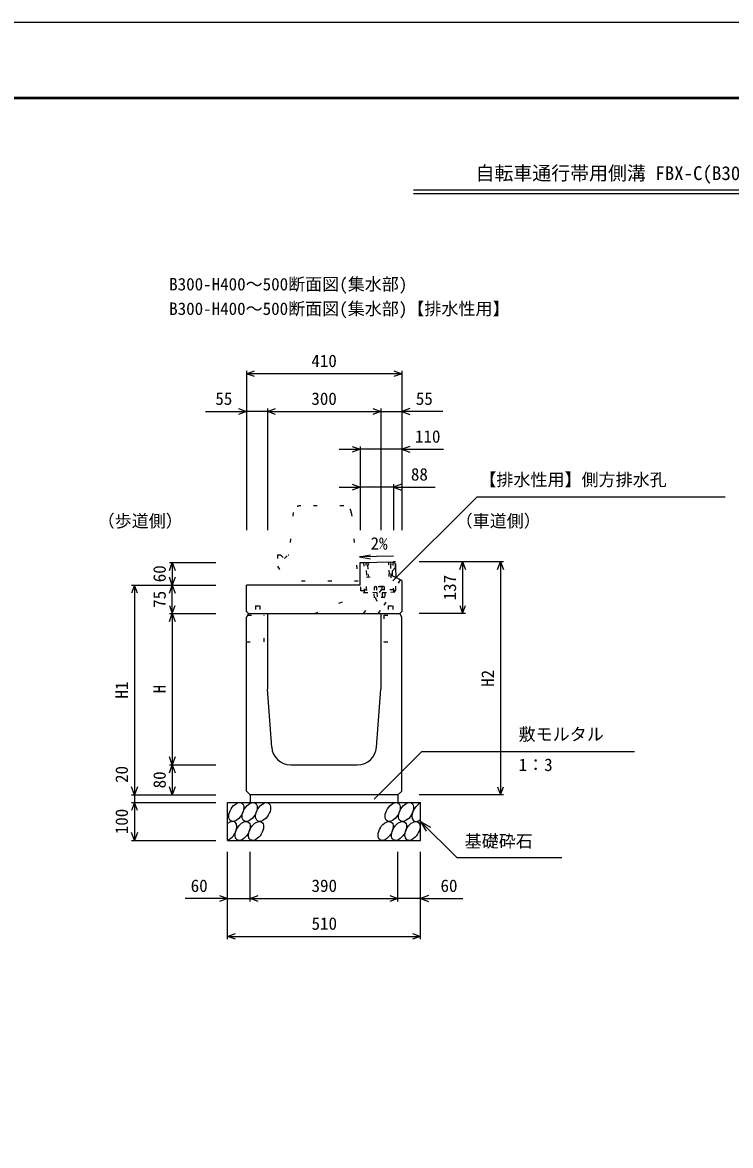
# Model space of a CAD drawing. Units: millimetres, scale not verified. Extents: x -12600 to 12600, y -5940 to 5940.
# Drawn here: x -10147 to -8276, y -2970 to 0 of the extents above; entities that cross this region are included whole.
import ezdxf
from ezdxf.enums import TextEntityAlignment as Align

# ---------------------------------------------------------------- set-up
doc = ezdxf.new("R2010")
doc.units = ezdxf.units.MM
doc.header["$LTSCALE"] = 40
doc.linetypes.add('DOTTED', pattern=[1.75, 0.25, -1.5])
for name, color, linetype, lineweight in [('0-0_DIM', 7, 'Continuous', 25), ('0-1_Defpoints', 5, 'Continuous', 25), ('0-2_HATCH', 6, 'DOTTED', 25), ('0-5_OUTLINE', 3, 'Continuous', 25), ('0-6_OUTLINE2', 4, 'DOTTED', 25), ('0-7_TXT', 7, 'Continuous', 25), ('0-8_WAKU', 3, 'Continuous', 25)]:
    doc.layers.add(name, color=color, linetype=linetype, lineweight=lineweight)
doc.styles.add('ＭＳ ゴシック', font='')
doc.styles.get('ＭＳ ゴシック').set_extended_font_data('MS Gothic')

msp = doc.modelspace()

# ---------------------------------------------------------------- linework, layer by layer
at = {"layer": '0-0_DIM'}
for p, q in [((-9555, -921.3), (-9555, -1342.94)), ((-9145, -928.8), (-9555, -928.8)), ((-9145, -921.3), (-9145, -1342.94)), ((-9663.38, -1028.8), (-9555, -1028.8)), ((-9500, -1028.8), (-9555, -1028.8)), ((-9500, -1021.3), (-9500, -1342.94)), ((-9500, -1028.8), (-9200, -1028.8)), ((-9200, -1021.3), (-9200, -1342.94)), ((-9200, -1028.8), (-9145, -1028.8)), ((-9036.62, -1028.8), (-9145, -1028.8)), ((-9255, -1121.3), (-9255, -1342.94)), ((-9310, -1128.8), (-9255, -1128.8)), ((-9145, -1128.8), (-9255, -1128.8)), ((-9145, -1128.8), (-9035, -1128.8)), ((-9310, -1228.8), (-9255, -1228.8)), ((-9167, -1228.8), (-9255, -1228.8)), ((-9167, -1221.3), (-9167, -1342.94)), ((-9167, -1228.8), (-9057, -1228.8)), ((-9168.17, -1476.24), (-8946.03, -1254.1)), ((-8946.03, -1254.1), (-8290.13, -1254.1)), ((-9758.5, -1427.94), (-9636, -1427.94)), ((-9751, -1427.94), (-9751, -1487.94)), ((-8876.5, -1425.94), (-9099, -1425.94)), ((-8984, -1425.94), (-8984, -1562.94)), ((-8884, -1425.94), (-8884, -2042.94)), ((-9858.5, -1487.94), (-9636, -1487.94)), ((-9851, -1487.94), (-9851, -2042.94)), ((-9751, -1562.94), (-9751, -1487.94)), ((-9758.5, -1562.94), (-9636, -1562.94)), ((-9751, -1562.94), (-9751, -1962.94)), ((-8976.5, -1562.94), (-9099, -1562.94)), ((-9217.89, -2053.75), (-9091.66, -1927.52)), ((-9091.66, -1927.52), (-8530.19, -1927.52)), ((-9758.5, -1962.94), (-9636, -1962.94)), ((-9751, -1962.94), (-9751, -2042.94)), ((-9858.5, -2042.94), (-9636, -2042.94)), ((-9851, -2042.94), (-9851, -2062.94)), ((-8876.5, -2042.94), (-9099, -2042.94)), ((-9858.5, -2062.94), (-9636, -2062.94)), ((-9851, -2062.94), (-9851, -2162.94)), ((-9095, -2112.94), (-8999.24, -2208.7)), ((-9095, -2112.94), (-9069.02, -2127.94)), ((-9095, -2112.94), (-9080, -2138.92)), ((-9858.5, -2162.94), (-9636, -2162.94)), ((-9605, -2424.31), (-9605, -2192.94)), ((-9545, -2324.31), (-9545, -2192.94)), ((-9155, -2324.31), (-9155, -2192.94)), ((-9095, -2424.31), (-9095, -2192.94)), ((-8999.24, -2208.7), (-8721.69, -2208.7)), ((-9605, -2316.81), (-9716.79, -2316.81)), ((-9605, -2316.81), (-9545, -2316.81)), ((-9545, -2316.81), (-9155, -2316.81)), ((-9095, -2316.81), (-9155, -2316.81)), ((-9095, -2316.81), (-8983.21, -2316.81)), ((-9605, -2416.81), (-9095, -2416.81))]:
    msp.add_line(p, q, dxfattribs=at)
for points in [[(-9533.86, -936.5), (-9555, -928.8), (-9533.86, -921.11)], [(-9166.14, -921.11), (-9145, -928.8), (-9166.14, -936.5)], [(-9576.14, -1021.11), (-9555, -1028.8), (-9576.14, -1036.5)], [(-9478.86, -1036.5), (-9500, -1028.8), (-9478.86, -1021.11)], [(-9221.14, -1021.11), (-9200, -1028.8), (-9221.14, -1036.5)], [(-9123.86, -1021.11), (-9145, -1028.8), (-9123.86, -1036.5)], [(-9276.14, -1121.11), (-9255, -1128.8), (-9276.14, -1136.5)], [(-9123.86, -1121.11), (-9145, -1128.8), (-9123.86, -1136.5)], [(-9276.14, -1221.11), (-9255, -1228.8), (-9276.14, -1236.5)], [(-9145.86, -1221.11), (-9167, -1228.8), (-9145.86, -1236.5)], [(-9758.7, -1449.09), (-9751, -1427.94), (-9743.3, -1449.09)], [(-8991.7, -1447.09), (-8984, -1425.94), (-8976.3, -1447.09)], [(-8891.7, -1447.09), (-8884, -1425.94), (-8876.3, -1447.09)], [(-9743.3, -1466.8), (-9751, -1487.94), (-9758.7, -1466.8)], [(-9843.3, -1509.09), (-9851, -1487.94), (-9858.7, -1509.09)], [(-9758.7, -1509.09), (-9751, -1487.94), (-9743.3, -1509.09)], [(-9758.7, -1541.8), (-9751, -1562.94), (-9743.3, -1541.8)], [(-8991.7, -1541.8), (-8984, -1562.94), (-8976.3, -1541.8)], [(-9758.7, -1584.09), (-9751, -1562.94), (-9743.3, -1584.09)], [(-9743.3, -1941.8), (-9751, -1962.94), (-9758.7, -1941.8)], [(-9758.7, -1984.09), (-9751, -1962.94), (-9743.3, -1984.09)], [(-9843.3, -2021.8), (-9851, -2042.94), (-9858.7, -2021.8)], [(-9743.3, -2021.8), (-9751, -2042.94), (-9758.7, -2021.8)], [(-8891.7, -2021.8), (-8884, -2042.94), (-8876.3, -2021.8)], [(-9843.3, -2084.09), (-9851, -2062.94), (-9858.7, -2084.09)], [(-9843.3, -2141.8), (-9851, -2162.94), (-9858.7, -2141.8)], [(-9626.14, -2309.11), (-9605, -2316.81), (-9626.14, -2324.5)], [(-9523.86, -2324.5), (-9545, -2316.81), (-9523.86, -2309.11)], [(-9176.14, -2309.11), (-9155, -2316.81), (-9176.14, -2324.5)], [(-9073.86, -2309.11), (-9095, -2316.81), (-9073.86, -2324.5)], [(-9583.86, -2424.5), (-9605, -2416.81), (-9583.86, -2409.11)], [(-9116.14, -2409.11), (-9095, -2416.81), (-9116.14, -2424.5)]]:
    msp.add_lwpolyline(points, dxfattribs=at)
at = {"layer": '0-1_Defpoints'}
msp.add_lwpolyline([(-12600, -5940), (-4200, -5940), (-4200, 0), (-12600, 0)], close=True, dxfattribs=at)
at = {"layer": '0-2_HATCH'}
for p, q in [((-9166.07, -1506.12), (-9167.72, -1426.14)), ((-9237.68, -1501.6), (-9238.54, -1459.6)), ((-9238.4, -1466.6), (-9173.41, -1465.27)), ((-9173.56, -1458.27), (-9172.69, -1500.26)), ((-9160.18, -1501), (-9160.86, -1467.76)), ((-9244.16, -1502.73), (-9253.16, -1502.91)), ((-9166.2, -1500.12), (-9244.18, -1501.73)), ((-9220.06, -1507.23), (-9187.07, -1506.56)), ((-9217.13, -1521.18), (-9217.39, -1508.68)), ((-9214.5, -1491.74), (-9216.96, -1493.67)), ((-9216.81, -1501.17), (-9216.96, -1493.67)), ((-9190.57, -1500.63), (-9216.81, -1501.17)), ((-9216.57, -1493.32), (-9214.5, -1491.74)), ((-9193.26, -1491.3), (-9214.5, -1491.74)), ((-9210.56, -1501.04), (-9210.72, -1493.54)), ((-9210.46, -1508.54), (-9210.2, -1521.03)), ((-9196.81, -1500.75), (-9196.97, -1493.26)), ((-9196.61, -1508.25), (-9196.35, -1520.75)), ((-9191.13, -1492.79), (-9193.26, -1491.3)), ((-9190.57, -1500.63), (-9190.72, -1493.13)), ((-9189.68, -1508.11), (-9189.42, -1520.61)), ((-9187.07, -1506.56), (-9187.04, -1508.06)), ((-9166.18, -1501.12), (-9160.18, -1501)), ((-9189.42, -1520.61), (-9217.13, -1521.18))]:
    msp.add_line(p, q, dxfattribs=at)
at = {"layer": '0-2_HATCH', "linetype": 'Continuous'}
msp.add_line((-9161.4, -1441.39), (-9160.86, -1467.76), dxfattribs=at)
at = {"layer": '0-2_HATCH'}
for points in [[(-9253.16, -1502.91), (-9254.7, -1427.93), (-9245.7, -1427.74)], [(-9245.7, -1427.74), (-9244.06, -1507.73), (-9166.07, -1506.12)], [(-9238.54, -1459.6), (-9237.54, -1459.58), (-9238.04, -1435.59), (-9239.04, -1435.61), (-9239.18, -1428.61), (-9174.2, -1427.27)], [(-9234.18, -1428.51), (-9234.04, -1435.51), (-9235.04, -1435.53), (-9234.55, -1459.52), (-9233.55, -1459.5), (-9233.4, -1466.5)], [(-9178.41, -1465.37), (-9178.56, -1458.37), (-9177.56, -1458.35), (-9178.05, -1434.35), (-9179.05, -1434.38), (-9179.19, -1427.38)], [(-9174.2, -1427.27), (-9174.05, -1434.27), (-9175.05, -1434.29), (-9174.56, -1458.29), (-9173.56, -1458.27)], [(-9161.4, -1441.39), (-9161.72, -1426.02), (-9167.72, -1426.14)], [(-9187.04, -1508.06), (-9220.03, -1508.73), (-9220.06, -1507.23)]]:
    msp.add_lwpolyline(points, dxfattribs=at)
for centre, radius, start, end in [((-9213.77, -1496.88), 4.53, 47.57461, 134.78335), ((-9203.47, -1511.68), 19.53, 70.56972, 111.78823), ((-9193.78, -1496.47), 4.53, 47.57461, 134.78335), ((-9203.28, -1520.89), 11, 181.1783, 1.1783)]:
    msp.add_arc(centre, radius, start, end, dxfattribs=at)
at = {"layer": '0-2_HATCH', "linetype": 'Continuous'}
for centre in [(-9582.11, -2087.94), (-9546.63, -2087.94), (-9511.16, -2087.94), (-9168.95, -2087.94), (-9133.48, -2087.94), (-9565.23, -2137.94), (-9529.75, -2137.94), (-9187.55, -2137.94), (-9152.07, -2137.94), (-9116.59, -2137.94)]:
    msp.add_ellipse(centre, major_axis=(14.54, 23.54), ratio=0.5792, dxfattribs=at)
for centre, start_param, end_param in [((-9098, -2087.94), 0.6666252, 4.1103269), ((-9600.7, -2137.94), 3.7419964, 7.318141)]:
    msp.add_ellipse(centre, major_axis=(14.54, 23.54), ratio=0.5792, start_param=start_param, end_param=end_param, dxfattribs=at)
at = {"layer": '0-5_OUTLINE', "linetype": 'DOTTED'}
for p, q in [((-9431.81, -1295.99), (-9443, -1407.94)), ((-9298.1, -1277.94), (-9411.9, -1277.94)), ((-9278.2, -1295.95), (-9260, -1477.94)), ((-9473, -1407.94), (-9473, -1437.94)), ((-9473, -1407.94), (-9465, -1407.94)), ((-9473, -1437.94), (-9450, -1477.94)), ((-9260, -1477.94), (-9450, -1477.94))]:
    msp.add_line(p, q, dxfattribs=at)
at = {"layer": '0-5_OUTLINE'}
for p, q in [((-9255, -1427.94), (-9167, -1426.13)), ((-9255, -1487.94), (-9255, -1427.94)), ((-9167, -1426.13), (-9161, -1432)), ((-9161, -1432), (-9161, -1440.94)), ((-9145, -1476), (-9170, -1463)), ((-9145, -1476), (-9145, -1557.94)), ((-9555, -1557.94), (-9555, -1487.94)), ((-9255, -1487.94), (-9555, -1487.94)), ((-9555, -1557.94), (-9550, -1562.94)), ((-9550, -1562.94), (-9555, -1572.94)), ((-9555, -2032.94), (-9555, -1572.94)), ((-9550, -1562.94), (-9150, -1562.94)), ((-9500, -1562.94), (-9500, -1762.94)), ((-9200, -1562.94), (-9200, -1762.94)), ((-9150, -1562.94), (-9145, -1557.94)), ((-9145, -1572.94), (-9150, -1562.94)), ((-9145, -2032.94), (-9145, -1572.94)), ((-9488.47, -1916.68), (-9500, -1762.94)), ((-9211.53, -1916.68), (-9200, -1762.94)), ((-9438.61, -1962.94), (-9261.39, -1962.94)), ((-9545, -2042.94), (-9555, -2032.94)), ((-9155, -2042.94), (-9545, -2042.94)), ((-9545, -2042.94), (-9545, -2062.94)), ((-9155, -2042.94), (-9145, -2032.94)), ((-9155, -2042.94), (-9155, -2062.94)), ((-9605, -2062.94), (-9095, -2062.94)), ((-9605, -2162.94), (-9605, -2062.94)), ((-9095, -2162.94), (-9095, -2062.94)), ((-9605, -2162.94), (-9095, -2162.94))]:
    msp.add_line(p, q, dxfattribs=at)
at = {"layer": '0-5_OUTLINE', "linetype": 'DOTTED'}
msp.add_lwpolyline([(-9465, -1407.94), (-9455, -1417.94), (-9445, -1407.94), (-9443, -1407.94)], dxfattribs=at)
at = {"layer": '0-5_OUTLINE'}
msp.add_lwpolyline([(-9161, -1440.94), (-9170, -1450.94), (-9170, -1463)], dxfattribs=at)
at = {"layer": '0-5_OUTLINE', "linetype": 'DOTTED'}
for centre, start, end in [((-9411.9, -1297.94), 90, 174.40835), ((-9298.1, -1297.94), 4.08463, 90)]:
    msp.add_arc(centre, 20, start, end, dxfattribs=at)
at = {"layer": '0-5_OUTLINE'}
for centre, start, end in [((-9438.61, -1912.94), 184.28915, 270), ((-9261.39, -1912.94), 270, 355.71085)]:
    msp.add_arc(centre, 50, start, end, dxfattribs=at)
at = {"layer": '0-6_OUTLINE2'}
for p, q in [((-9246.21, -1562.94), (-9170, -1463)), ((-9148.67, -1474.1), (-9205.81, -1562.94)), ((-9375.43, -1562.94), (-9244.06, -1507.73)), ((-9207.2, -1562.94), (-9160.19, -1501)), ((-9531.5, -1542.44), (-9519.5, -1542.44)), ((-9531.5, -1542.44), (-9531.5, -1567.44)), ((-9519.5, -1542.44), (-9519.5, -1567.44)), ((-9180.5, -1542.44), (-9168.5, -1542.44)), ((-9180.5, -1542.44), (-9180.5, -1567.44)), ((-9168.5, -1542.44), (-9168.5, -1567.44)), ((-9552.25, -1567.44), (-9508, -1567.44)), ((-9192, -1567.44), (-9147.75, -1567.44)), ((-9192, -1567.44), (-9192, -1637.94)), ((-9192, -1637.94), (-9145, -1637.94))]:
    msp.add_line(p, q, dxfattribs=at)
msp.add_lwpolyline([(-9555, -1637.94), (-9508, -1637.94), (-9508, -1567.44)], dxfattribs=at)
at = {"layer": '0-7_TXT'}
for p, q in [((-9114.18, -442.8), (-7685.82, -442.8)), ((-9114.18, -452.4), (-7685.82, -452.4)), ((-9256.83, -1413.5), (-9227.19, -1418.15))]:
    msp.add_line(p, q, dxfattribs=at)
msp.add_lwpolyline([(-9166.41, -1411.78), (-9256.83, -1413.5), (-9227.39, -1407.73)], dxfattribs=at)
at = {"layer": '0-8_WAKU', "lineweight": 50}
msp.add_lwpolyline([(-12400, -5740), (-4400, -5740), (-4400, -200), (-12400, -200)], close=True, dxfattribs=at)

# ---------------------------------------------------------------- texts
at = {"layer": '0-0_DIM', "style": 'ＭＳ ゴシック'}
for s, p in [('410', (-9383.75, -921.3)), ('55', (-9637.34, -1021.3)), ('300', (-9383.75, -1021.3)), ('55', (-9107.66, -1021.3)), ('110', (-9109.93, -1121.3)), ('88', (-9120.68, -1221.3)), ('【排水性用】側方排水孔', (-8939.84, -1235.36)), ('（歩道側）', (-9948.39, -1344.65)), ('（車道側）', (-9002.57, -1344.65)), ('敷モルタル', (-8836.06, -1908.78)), ('1：3', (-8836.06, -1989.47)), ('基礎砕石', (-8978.68, -2191.53)), ('60', (-9702.5, -2309.31)), ('390', (-9383.22, -2309.31)), ('60', (-9042.5, -2309.31)), ('510', (-9383.22, -2409.31))]:
    msp.add_text(s, height=32.99, dxfattribs=at).set_placement(p, align=Align.BOTTOM_LEFT)
for s, p in [('60', (-9758.5, -1480.44)), ('137', (-8991.5, -1528.19)), ('75', (-9758.5, -1547.94)), ('H2', (-8891.5, -1756.94)), ('H1', (-9858.5, -1787.94)), ('H', (-9758.5, -1774.19)), ('20', (-9858.5, -2011.13)), ('80', (-9758.5, -2025.44)), ('100', (-9858.5, -2146.69))]:
    msp.add_text(s, height=32.99, rotation=90, dxfattribs=at).set_placement(p, align=Align.BOTTOM_LEFT)
at = {"layer": '0-7_TXT', "style": 'ＭＳ ゴシック'}
for s, height, p in [('自転車通行帯用側溝 FBX-C(B300基本型・集水部)', 36.66, (-8950, -427.8)), ('B300-H400～500断面図(集水部)', 32.99, (-9759.34, -718.5)), ('B300-H400～500断面図(集水部)【排水性用】', 32.99, (-9759.34, -783.38)), ('2%', 32.99, (-9227.26, -1404.17))]:
    msp.add_text(s, height=height, dxfattribs=at).set_placement(p, align=Align.BOTTOM_LEFT)

doc.saveas('drawing.dxf')
